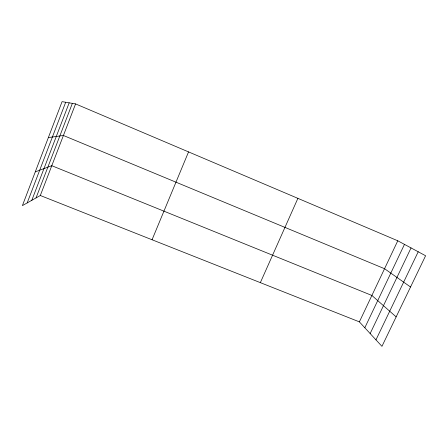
<?xml version="1.0" encoding="UTF-8"?>
<svg xmlns="http://www.w3.org/2000/svg" width="448" height="448" viewBox="0 0 448 448"><rect width="100%" height="100%" fill="white"/><g stroke="black" fill="none" stroke-linecap="round" stroke-linejoin="round"><path stroke-width="0.67" d="M27.188 202.91L65.688 102.256M31.814 200.301L69.177 102.838M36.036 197.921L72.352 103.37M40.314 195.502L75.572 103.908L397.774 240.789L425.6 255.746L381.948 346.349L359.38 321.866L40.314 195.502L22.4 205.615L62.07 101.651L75.572 103.908M152.057 239.758L188.546 151.906M260.344 282.643L297.892 198.358M359.38 321.866L397.774 240.789M364.818 327.768L404.466 244.39M370.149 333.553L411.04 247.918M375.962 339.858L418.214 251.77M35.28 171.858L51.783 165.704L371.885 295.456L396.144 316.882M48.367 137.564L63.414 135.486L384.552 268.71L410.542 286.994"/></g></svg>
